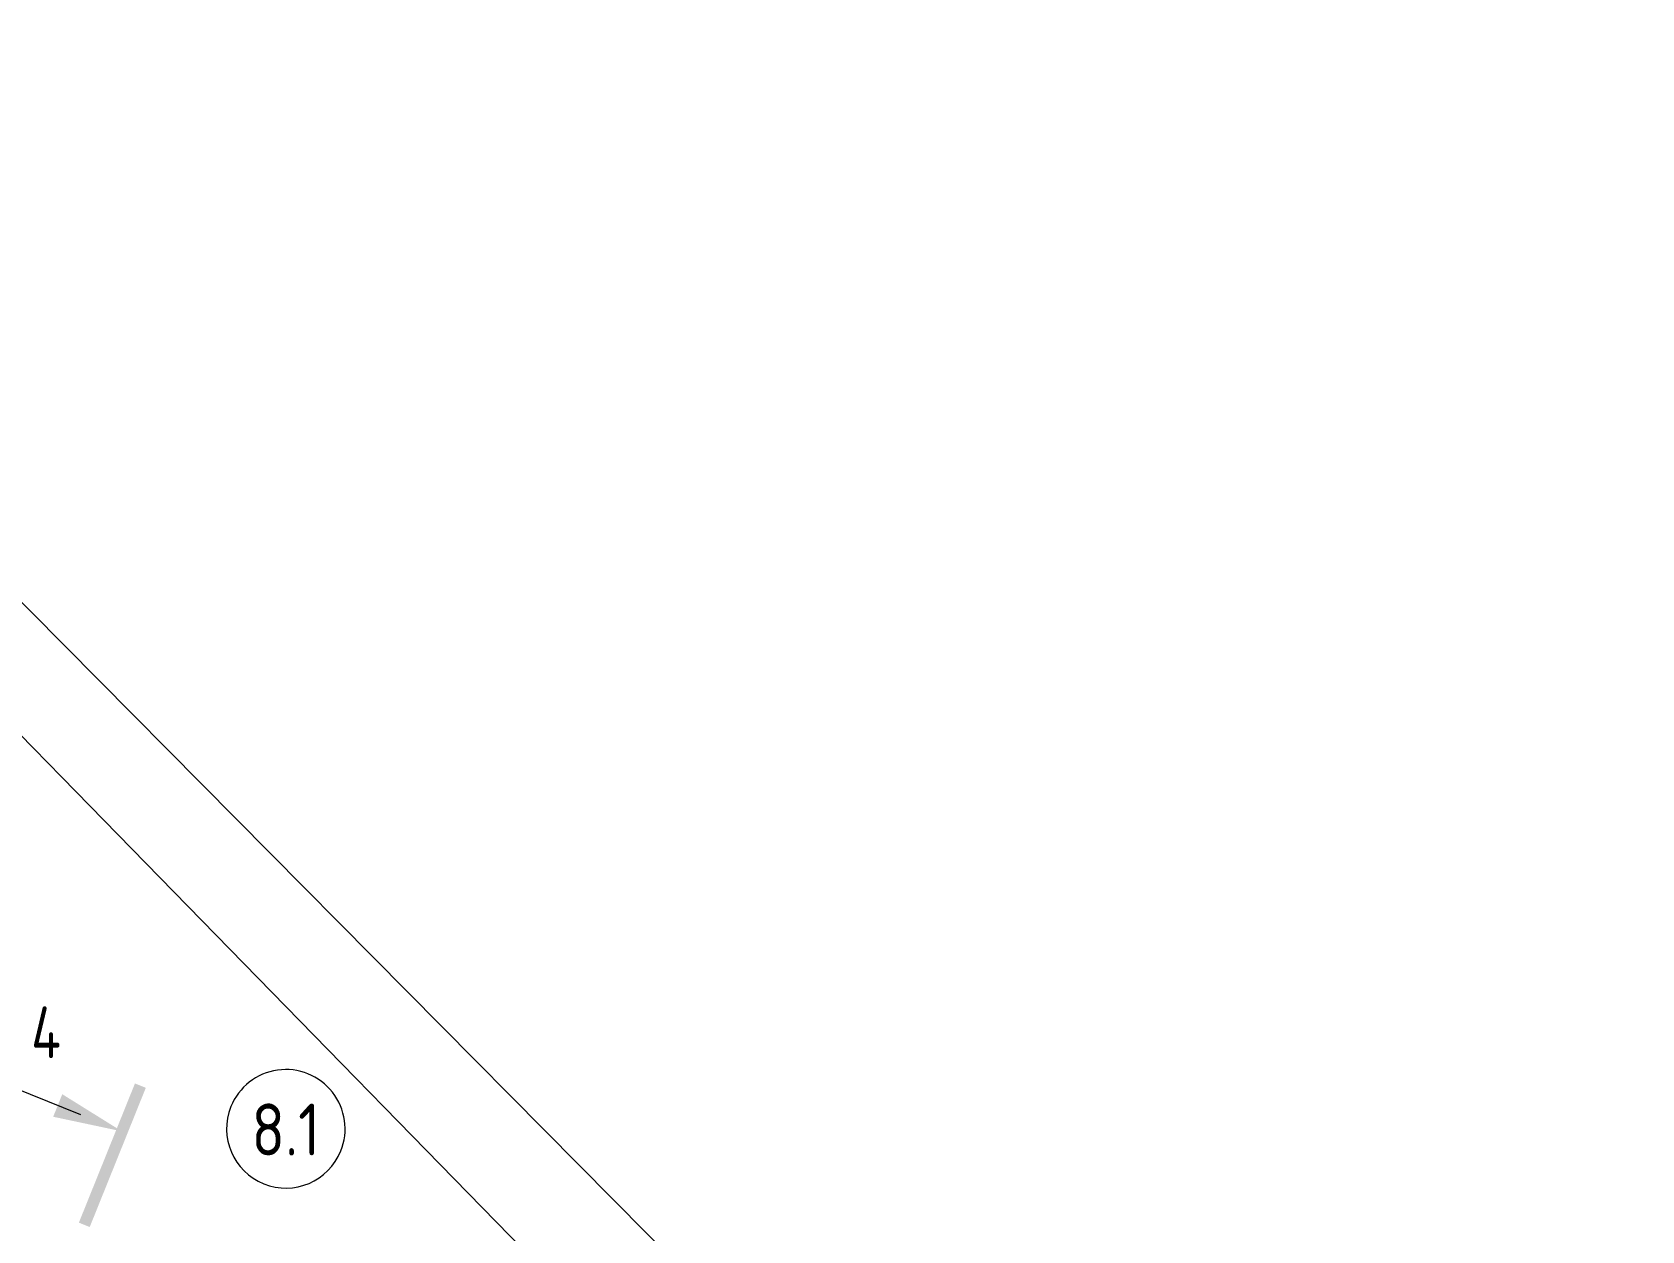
# Model space of a CAD drawing. Header units: millimetres. Extents: x -584918 to 2941280, y 3000189 to 4229862.
# Drawn here: x -441919 to -431052, y 3882179 to 3890268 of the extents above; entities that cross this region are included whole.
import ezdxf

# ---------------------------------------------------------------- set-up
doc = ezdxf.new("R2010")
doc.units = ezdxf.units.MM
for name, color, linetype, lineweight in [('Оси', 7, 'Continuous', 0), ('Разрезы', 7, 'Continuous', 0), ('экспертиза ДУ', 1, 'Continuous', 0)]:
    doc.layers.add(name, color=color, linetype=linetype, lineweight=lineweight)
doc.styles.add('GOST Common', font='', dxfattribs={"width": 0.9, "height": 700})
doc.styles.add('GOST Common_4', font='', dxfattribs={"width": 0.8, "height": 700})
doc.styles.get('GOST Common').set_extended_font_data('GOST Common')
doc.styles.get('GOST Common_4').set_extended_font_data('GOST Common')

# ---------------------------------------------------------------- blocks, each defined once
blk = doc.blocks.new('Ось сетки - Круг_Ø8 мм-6577-АР Этаж 02')
at = {"layer": 'Оси'}
for start, end in [(360, 180), (180, 360)]:
    blk.add_arc((0, 0), 4, start, end, dxfattribs=at)
blk = doc.blocks.new('Разрез - Номер вида спереди_3_5 мм-64067-АР Этаж 02')
at = {"layer": 'Разрезы'}
for points in [[(9.8, 0.4), (9.8, -0.39), (-0.33, -0.39), (-0.33, 0.4)], [(2.18, -4.67), (3, 0), (3.82, -4.67)]]:
    blk.add_hatch(color=256, dxfattribs=at).paths.add_polyline_path(points)
at = {"layer": 'Разрезы', "lineweight": 20}
blk.add_line((3, -3), (3, -9.66), dxfattribs=at)

msp = doc.modelspace()

# ---------------------------------------------------------------- linework, layer by layer
at = {"layer": 'экспертиза ДУ'}
for points in [[(-423173.974, 3866263.258), (-506250.006, 3951282.029)], [(-506250.006, 3951282.029), (-422266.477, 3866511.558)]]:
    msp.add_lwpolyline(points, dxfattribs=at)

# ---------------------------------------------------------------- block references
at = {"layer": 'Оси', "xscale": 99.99999999999994, "yscale": 99.99999999999994, "zscale": 99.99999999999994, "rotation": 338.0513009164571}
msp.add_blockref('Ось сетки - Круг_Ø8 мм-6577-АР Этаж 02', (-440206.295, 3882866.838), dxfattribs=at)
at = {"layer": 'Разрезы', "xscale": 99.99999999999993, "yscale": 99.99999999999993, "zscale": 99.99999999999993, "rotation": 248.0513009164565}
msp.add_blockref('Разрез - Номер вида спереди_3_5 мм-64067-АР Этаж 02', (-441201.158, 3883128.035), dxfattribs=at)

# ---------------------------------------------------------------- texts
at = {"layer": 'Оси', "insert": (-440438.755, 3883037.227), "char_height": 350, "width": 577.215, "attachment_point": 1, "style": 'GOST Common'}
msp.add_mtext('8.1', dxfattribs=at)
at = {"layer": 'Разрезы', "insert": (-441925.697, 3883693.184), "char_height": 350, "width": 275.7805, "attachment_point": 1, "style": 'GOST Common_4'}
msp.add_mtext('\\fGOST Common|b0|i0|c204|p34|;\\W.8;4', dxfattribs=at)

doc.saveas('drawing.dxf')
